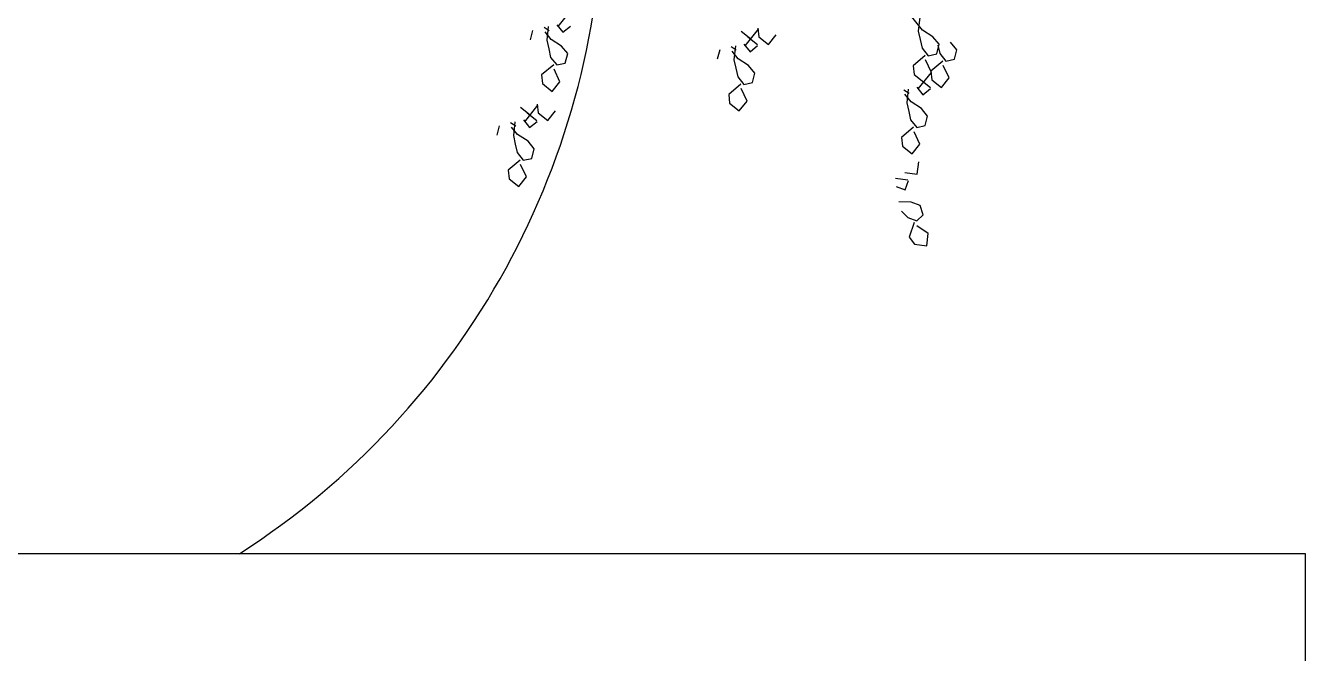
# Model space of a CAD drawing. Header units: millimetres. Extents: x 46 to 20372, y 30 to 14100.
# Drawn here: x 19678 to 20040.7, y 753.4 to 931.3 of the extents above; entities that cross this region are included whole.
import ezdxf

# ---------------------------------------------------------------- set-up
doc = ezdxf.new("R2010")
doc.units = ezdxf.units.MM
doc.layers.get('0').update_dxf_attribs({"color": 250})

msp = doc.modelspace()

# ---------------------------------------------------------------- linework, layer by layer
for p, q in [((19829, 931.05), (19832.73, 935.74)), ((19932.22, 930.02), (19928.39, 934.76)), ((19931.42, 933.65), (19931.02, 929.75)), ((19821.73, 929.93), (19821.06, 927.25)), ((19826.44, 929.81), (19824.96, 930.75)), ((19826.97, 927.39), (19825.23, 929.54)), ((19826.17, 931.02), (19825.76, 927.13)), ((19828.59, 931.55), (19830.33, 929.4)), ((19830.33, 929.4), (19832.49, 931.14)), ((19880.81, 929.68), (19883.55, 927.5)), ((19882, 925.55), (19885.73, 930.24)), ((19885.53, 930.57), (19885.81, 928.11)), ((19888.55, 925.93), (19890.73, 928.67)), ((19931.02, 929.75), (19931.55, 927.34)), ((19935.18, 928.13), (19932.22, 930.02)), ((19825.76, 927.13), (19826.29, 924.71)), ((19829.92, 925.5), (19826.97, 927.39)), ((19831.66, 923.35), (19829.92, 925.5)), ((19879.44, 924.31), (19877.96, 925.25)), ((19879.17, 925.52), (19878.76, 921.63)), ((19881.59, 926.05), (19883.33, 923.9)), ((19882.7, 928.11), (19885.44, 925.93)), ((19883.33, 923.9), (19885.49, 925.64)), ((19885.81, 928.11), (19888.55, 925.93)), ((19931.55, 927.34), (19932.08, 924.91)), ((19932.08, 924.91), (19933.82, 922.76)), ((19936.92, 925.98), (19935.18, 928.13)), ((19936.24, 923.29), (19936.92, 925.98)), ((19936.55, 925.77), (19937.08, 923.35)), ((19941.92, 924.41), (19940.18, 926.56)), ((19826.29, 924.71), (19826.83, 922.29)), ((19826.83, 922.29), (19828.56, 920.13)), ((19830.99, 920.67), (19831.66, 923.35)), ((19874.73, 924.43), (19874.06, 921.75)), ((19879.97, 921.89), (19878.23, 924.04)), ((19878.76, 921.63), (19879.29, 919.21)), ((19882.92, 920), (19879.97, 921.89)), ((19932.94, 922.81), (19929.53, 919.93)), ((19934.73, 918.02), (19933.08, 921.58)), ((19933.82, 922.76), (19936.24, 923.29)), ((19937.94, 921.24), (19934.53, 918.36)), ((19937.08, 923.35), (19938.82, 921.19)), ((19938.82, 921.19), (19941.24, 921.73)), ((19941.24, 921.73), (19941.92, 924.41)), ((19827.69, 920.18), (19824.28, 917.3)), ((19829.48, 915.4), (19827.83, 918.95)), ((19828.56, 920.13), (19830.99, 920.67)), ((19879.29, 919.21), (19879.83, 916.79)), ((19884.66, 917.85), (19882.92, 920)), ((19883.99, 915.17), (19884.66, 917.85)), ((19929.53, 919.93), (19929.81, 917.47)), ((19931, 913.34), (19934.73, 918.02)), ((19934.53, 918.36), (19934.81, 915.9)), ((19939.73, 916.46), (19938.08, 920.01)), ((19824.28, 917.3), (19824.56, 914.84)), ((19824.56, 914.84), (19827.3, 912.66)), ((19827.3, 912.66), (19829.48, 915.4)), ((19880.69, 914.68), (19877.28, 911.8)), ((19879.83, 916.79), (19881.56, 914.63)), ((19881.56, 914.63), (19883.99, 915.17)), ((19929.81, 917.47), (19932.55, 915.29)), ((19931.7, 915.9), (19934.44, 913.72)), ((19934.81, 915.9), (19937.55, 913.72)), ((19937.55, 913.72), (19939.73, 916.46)), ((19877.28, 911.8), (19877.56, 909.34)), ((19882.48, 909.9), (19880.83, 913.45)), ((19928.44, 912.09), (19926.96, 913.04)), ((19928.97, 909.68), (19927.23, 911.83)), ((19928.17, 913.3), (19927.76, 909.41)), ((19930.59, 913.84), (19932.33, 911.68)), ((19932.33, 911.68), (19934.49, 913.42)), ((19818.31, 908.18), (19821.05, 906)), ((19819.5, 904.05), (19823.23, 908.74)), ((19823.03, 909.07), (19823.31, 906.61)), ((19826.05, 904.43), (19828.23, 907.17)), ((19877.56, 909.34), (19880.3, 907.16)), ((19880.3, 907.16), (19882.48, 909.9)), ((19927.76, 909.41), (19928.29, 906.99)), ((19928.29, 906.99), (19928.83, 904.57)), ((19931.92, 907.79), (19928.97, 909.68)), ((19933.66, 905.63), (19931.92, 907.79)), ((19816.94, 902.81), (19815.46, 903.75)), ((19816.67, 904.02), (19816.26, 900.13)), ((19819.09, 904.55), (19820.83, 902.4)), ((19820.2, 906.61), (19822.94, 904.43)), ((19820.83, 902.4), (19822.99, 904.14)), ((19823.31, 906.61), (19826.05, 904.43)), ((19928.83, 904.57), (19930.56, 902.42)), ((19932.99, 902.95), (19933.66, 905.63)), ((19812.23, 902.93), (19811.56, 900.25)), ((19817.47, 900.39), (19815.73, 902.54)), ((19816.26, 900.13), (19816.79, 897.71)), ((19820.42, 898.5), (19817.47, 900.39)), ((19929.69, 902.47), (19926.28, 899.58)), ((19926.28, 899.58), (19926.56, 897.12)), ((19931.48, 897.68), (19929.83, 901.23)), ((19930.56, 902.42), (19932.99, 902.95)), ((19816.79, 897.71), (19817.33, 895.29)), ((19822.16, 896.35), (19820.42, 898.5)), ((19821.49, 893.67), (19822.16, 896.35)), ((19926.56, 897.12), (19929.3, 894.94)), ((19929.3, 894.94), (19931.48, 897.68)), ((19818.19, 893.18), (19814.78, 890.3)), ((19817.33, 895.29), (19819.06, 893.13)), ((19819.06, 893.13), (19821.49, 893.67)), ((19930.72, 889.24), (19931.16, 892.71)), ((19814.78, 890.3), (19815.06, 887.84)), ((19819.98, 888.4), (19818.33, 891.95)), ((19927.24, 889.68), (19930.72, 889.24)), ((19815.06, 887.84), (19817.8, 885.66)), ((19817.8, 885.66), (19819.98, 888.4)), ((19924.58, 888.07), (19928.06, 887.63)), ((19924.71, 885.73), (19927.31, 884.8)), ((19927.31, 884.8), (19928.25, 887.4)), ((19928.98, 881.25), (19925.48, 881.33)), ((19926.29, 878.69), (19928.01, 876.9)), ((19931.59, 880.31), (19928.98, 881.25)), ((19932.4, 877.67), (19931.59, 880.31)), ((19928.01, 876.9), (19930.61, 875.96)), ((19929.84, 875.54), (19928.41, 871.31)), ((19933.85, 872.38), (19930.59, 874.56)), ((19930.61, 875.96), (19932.4, 877.67)), ((19928.41, 871.31), (19929.93, 869.35)), ((19933.4, 868.91), (19933.85, 872.38)), ((19929.93, 869.35), (19933.4, 868.91)), ((20040.72, 781.67), (18576.39, 781.67)), ((20040.72, 201.67), (20040.72, 781.67))]:
    msp.add_line(p, q)
msp.add_arc((19617.86, 970.17), 223.87, 302.6483, 359.9119)

doc.saveas('drawing.dxf')
